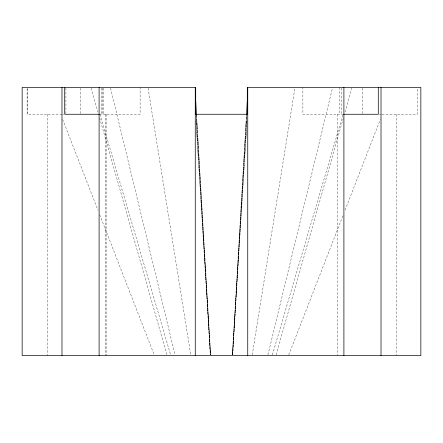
<?xml version="1.0" encoding="UTF-8"?>
<svg xmlns="http://www.w3.org/2000/svg" width="443" height="443" viewBox="0 0 443 443"><rect width="100%" height="100%" fill="white"/><g stroke="black" fill="none" stroke-linecap="round" stroke-linejoin="round"><path stroke-width="0.33" stroke-dasharray="2.21 1.66" d="M246.48 115.091L232.614 354.854L246.972 121.155L232.331 354.86M232.331 354.854L246.452 115.091M232.713 354.854L246.696 115.091M252.239 354.865L294.905 88.135M267.954 354.876L332.444 88.124M276.083 354.882L343.353 118.054M345.058 112.068L351.858 88.118M272.362 354.882L343.092 114.261M288.775 354.904L343.319 214.639M345.075 210.132L380.354 119.411M62.031 114.261L27.117 114.261L27.117 87.454M62.684 114.261L63.72 114.261M99.398 114.261L140.121 114.261L140.121 87.454M343.585 114.261L302.879 114.261L302.879 87.454M379.28 114.261L381.722 114.261M382.126 114.261L417.439 114.261L417.439 88.14M62.646 119.411L97.925 210.132M99.681 214.639L154.225 354.904M99.908 114.261L170.638 354.882M91.142 88.118L97.942 112.068M99.647 118.054L166.917 354.882M110.556 88.124L175.046 354.876M148.095 88.135L190.761 354.865M210.669 354.86L196.033 121.155L210.381 354.86L196.52 115.091M196.548 115.091L210.669 354.854M196.304 115.091L210.287 354.854M396.324 114.261L396.324 355.546M362.485 88.14L362.485 113.574M341.808 88.14L341.808 114.261M339.504 87.454L339.504 114.261M337.433 114.261L337.433 355.546M106.132 114.261L106.132 355.546M105.567 114.261L105.567 355.546M103.496 88.14L103.496 114.261M102.538 88.14L102.538 114.261M101.192 88.14L101.192 114.261M80.515 88.14L80.515 113.574M65.918 88.14L65.918 113.574M47.24 114.261L47.24 355.546M27.621 88.14L27.621 114.261"/><path stroke-width="0.66" d="M246.524 114.399L247.399 99.199M99.415 114.261L64.711 114.261L64.711 87.454M343.585 114.261L378.289 114.261L378.289 87.454M195.601 99.199L196.476 114.399M381.019 87.454L381.019 355.546M343.906 87.454L343.906 355.546M247.742 87.454L247.742 355.546M247.393 87.454L247.393 114.261L195.607 114.261L195.607 87.454M247.294 106.702L247.294 87.454L420.85 87.454L420.85 355.546L22.15 355.546L22.15 87.454L195.706 87.454L195.706 106.702M195.258 87.454L195.258 355.546M99.094 87.454L99.094 355.546M61.981 87.454L61.981 355.546"/></g></svg>
